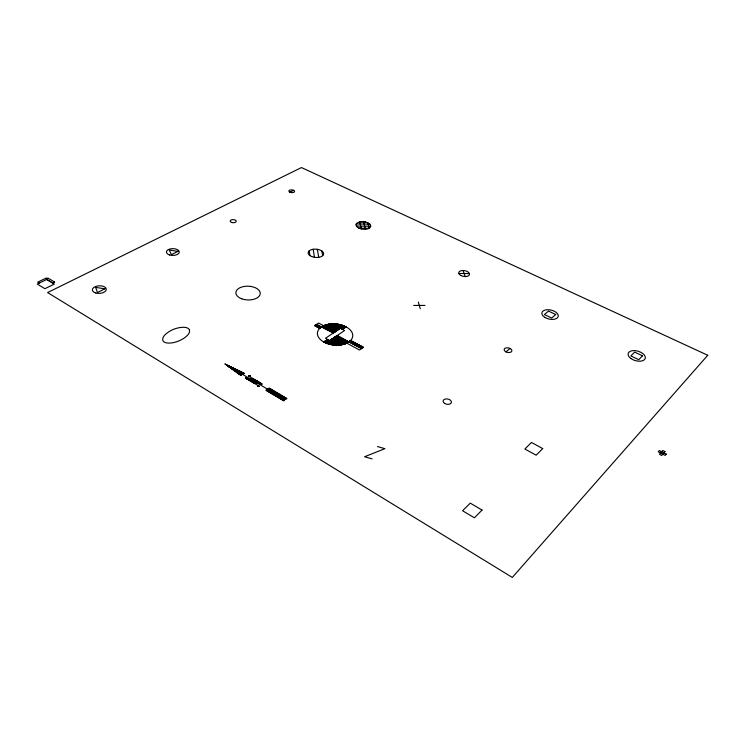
<?xml version="1.0" encoding="UTF-8"?>
<svg xmlns="http://www.w3.org/2000/svg" width="745" height="745" viewBox="0 0 745 745"><rect width="100%" height="100%" fill="white"/><g stroke="black" fill="none" stroke-linecap="round" stroke-linejoin="round"><path stroke-width="1.12" d="M269.327 388.219L286.564 398.659L268.526 388.499L285.754 398.938L268.107 388.499L285.344 398.947L267.911 388.639L285.149 399.087L267.502 388.639L284.73 399.087L267.306 388.778L284.534 399.227L283.864 400.866L266.198 390.38L266.887 388.778L269.327 388.219L286.983 398.649L284.534 399.227L266.915 389.048L284.339 399.367L266.719 389.179L284.367 399.637L266.542 389.579L284.199 400.046L266.365 389.98L283.836 400.596L266.198 390.38M258.822 386.515L258.785 385.985L257.994 386.525L258.571 385.863L257.77 386.394L259.176 386.236M241.901 373.99L241.166 375.536L225.055 364.016L244.332 373.45L241.901 373.99L240.737 375.284L238.81 373.888L241.352 375.145L236.677 372.379L241.333 374.893L234.973 371.122L241.529 374.763L233.064 369.744L241.52 374.502L230.95 368.244L241.715 374.372L228.631 366.624L241.697 374.12L226.527 365.134L241.901 373.99L227.765 365.376L242.097 373.86L230.27 366.605L242.507 373.85L232.561 367.723L242.702 373.72L234.861 368.84L243.112 373.72L237.385 370.079L243.317 373.59L239.694 371.196L244.118 373.32M257.919 385.472L257.668 386.32L257.975 385.491M253.16 382.651L262.361 384.103L248.588 375.964L249.975 375.778L249.817 376.663M662.957 454.254L664.019 452.969M660.443 452.96L661.513 451.675M506.004 351.863L510.036 348.446M329.784 340.623L344.6 330.501L332.149 323.907M323.861 342.02L327.632 339.45M342.467 329.355L346.099 326.887L345.149 326.403M340.335 328.21L325.49 338.277L338.034 345.103M289.88 192.21L293.604 190.301M248.588 375.964L249.808 375.694L249.016 376.216L250.022 375.825L249.23 376.346L250.236 375.946L249.445 376.467L250.069 376.588M413.661 305.431L424.985 305.431M458.78 273.49L469.452 273.545M356.287 223.947L369.809 224.133M356.38 226.042L370.74 226.229M359.053 228.175L369.101 228.315M365.423 222.001L359.667 221.917L361.353 228.948M245.431 378.069L254.594 379.512L261.737 383.982L254.185 379.512L261.104 383.861L253.551 379.391L260.48 383.74L252.928 379.27L260.061 383.74L252.304 379.149L259.437 383.619L251.894 379.158L258.804 383.498L251.261 379.028L258.18 383.377L250.637 378.907L257.761 383.377L248.346 378.553L255.87 383.014L247.722 378.423L255.46 383.014L247.312 378.432L254.837 382.893L246.679 378.311L254.203 382.772L246.055 378.19L253.794 382.772L245.431 378.069L259.223 386.245M377.473 446.562L384.923 448.667L364.584 456.75L372.118 458.883M343.939 325.872L345.978 326.962M342.523 325.351L345.885 327.027M341.964 325.174L345.689 327.167M341.005 324.894L345.596 327.232M340.577 324.783L345.401 327.362M340.167 324.68L345.298 327.428L339.413 324.513M339.059 324.438L345.01 327.623M338.398 324.317L344.916 327.688M338.072 324.261L344.721 327.819M337.466 324.168L344.628 327.884M337.168 324.131L344.432 328.024M336.61 324.066L344.33 328.089M336.33 324.028L344.143 328.219L335.799 323.982M335.548 323.963L343.845 328.415M335.045 323.935L343.752 328.48M334.803 323.917L343.557 328.61M334.561 323.907L343.464 328.685M334.095 323.889L343.361 328.75M333.872 323.889L343.166 328.88M333.415 323.879L343.072 328.945M333.201 323.879L342.877 329.076M332.773 323.889L342.774 329.141M332.559 323.889L342.588 329.271M331.944 323.917L340.167 328.331M331.553 323.935L340.065 328.396M331.357 323.954L339.869 328.526M331.162 323.963L339.776 328.592M330.78 324.001L339.673 328.657M330.594 324.019L339.478 328.796M330.231 324.056L339.385 328.862M330.044 324.075L339.189 328.992M329.69 324.122L339.087 329.057M329.513 324.14L338.891 329.188M329.169 324.196L338.798 329.253M329.001 324.224L338.603 329.392M328.666 324.28L338.5 329.458M328.498 324.308L338.304 329.588M328.331 324.336L338.211 329.653M328.014 324.401L338.109 329.718M327.847 324.429L337.913 329.858M327.539 324.503L337.82 329.923M327.381 324.531L337.625 330.054M327.074 324.606L337.522 330.119M326.925 324.643L337.327 330.249M326.627 324.718L337.234 330.324M326.478 324.764L337.029 330.454M326.338 324.801L336.936 330.519M326.049 324.885L336.833 330.584M325.91 324.922L336.638 330.715M325.63 325.016L336.544 330.789M325.49 325.062L336.349 330.92L325.22 325.146M325.081 325.192L336.051 331.115M324.95 325.239L335.948 331.18M324.69 325.341L335.855 331.255M324.559 325.388L335.66 331.385L324.298 325.49M324.177 325.537L335.362 331.581M323.926 325.649L335.259 331.655M323.805 325.695L335.064 331.786M334.971 331.851L318.637 323.051L314.641 325.677L319.689 328.387M323.442 325.863L334.775 331.981M363.225 347.375L350.56 340.53L363.392 347.254L359.49 350.038L335.297 336.861M323.321 325.919L334.673 332.056M350.485 340.605L363.122 347.44L350.327 340.763M323.088 326.031L334.57 332.121M322.976 326.087L334.375 332.251M350.243 340.838L362.834 347.654M322.753 326.198L334.281 332.317M350.076 340.987L362.74 347.719M322.641 326.263L334.077 332.456M349.992 341.07L362.545 347.859M322.417 326.385L333.983 332.521M349.824 341.219L362.442 347.924M322.306 326.44L333.788 332.652L322.203 326.506M349.731 341.285L362.247 348.064M349.638 341.359L362.154 348.138M321.989 326.627L333.583 332.792M349.461 341.508L362.051 348.204M321.887 326.692L333.387 332.922M349.368 341.573L361.856 348.343M333.285 332.987L316.569 324.41M349.181 341.722L361.763 348.418M349.079 341.787L361.567 348.558M337.178 335.576L361.474 348.623M316.467 324.475L321.281 327.083M337.075 335.641L348.79 341.992M316.374 324.541L321.179 327.148M336.973 335.716L348.688 342.057L336.777 335.846M316.169 324.671L321.086 327.213M316.066 324.736L320.899 327.353M336.675 335.911L348.381 342.262M315.871 324.867L320.806 327.428M336.479 336.051L348.269 342.328M315.768 324.932L320.62 327.567M336.386 336.116L348.055 342.449M315.573 325.062L320.527 327.642M336.181 336.256L347.952 342.514M315.47 325.137L320.35 327.781M336.088 336.321L347.729 342.635M315.368 325.202L320.266 327.856M335.986 336.386L347.617 342.7M315.172 325.332L320.182 327.93M335.79 336.526L347.505 342.765M315.07 325.397L320.015 328.079M335.688 336.591L347.272 342.877M314.874 325.528L319.931 328.154M335.492 336.731L347.161 342.942M314.772 325.593L319.773 328.312M335.39 336.796L346.919 343.054M335.092 337.001L346.676 343.166M334.999 337.066L346.434 343.277M334.794 337.196L346.304 343.333M334.701 337.271L346.053 343.445M334.496 337.401L345.922 343.492M334.403 337.476L345.661 343.594M334.3 337.541L345.531 343.65M334.105 337.671L345.401 343.696M334.002 337.746L345.131 343.799M333.807 337.876L344.991 343.845M333.704 337.951L344.712 343.939M333.602 338.016L344.572 343.985M333.406 338.156L344.432 344.032M333.304 338.221L344.143 344.115M333.108 338.351L343.994 344.162M333.006 338.426L343.696 344.246M332.81 338.556L343.547 344.283M332.708 338.63L343.24 344.367M332.605 338.696L343.082 344.404M332.41 338.835L342.923 344.441M332.307 338.901L342.607 344.516M332.112 339.04L342.449 344.553M332.009 339.105L342.123 344.618M331.907 339.171L341.955 344.656M331.711 339.31L341.787 344.684M331.609 339.375L341.443 344.739M331.413 339.515L341.275 344.777M331.311 339.58L340.921 344.833M331.208 339.655L340.744 344.851M331.013 339.785L340.567 344.879M330.91 339.86L340.195 344.926M330.715 339.99L340.009 344.954M330.612 340.065L339.636 344.991M330.51 340.13L339.441 345.01M330.314 340.269L339.245 345.028M330.212 340.335L338.854 345.056M330.007 340.474L338.649 345.075M329.914 340.54L338.239 345.093M327.455 339.571L337.82 345.112M327.362 339.636L337.392 345.121M327.26 339.711L337.168 345.131M336.945 345.131L327.157 339.776L336.721 345.131M326.953 339.916L336.489 345.131M326.757 340.046L336.256 345.121M326.655 340.12L335.781 345.112M326.459 340.251L335.539 345.103M326.357 340.325L335.036 345.075M326.254 340.39L334.775 345.056M326.049 340.53L334.514 345.037M325.947 340.595L333.974 344.991M325.751 340.735L333.704 344.963M325.649 340.8L333.127 344.898M325.546 340.875L332.829 344.861M325.351 341.005L332.521 344.814M325.248 341.08L331.888 344.721M325.044 341.21L331.553 344.665M330.854 344.525L324.941 341.285L330.482 344.451M324.643 341.489L330.1 344.358M324.541 341.555L329.262 344.153M324.336 341.694L328.806 344.022M324.233 341.759L327.781 343.706M324.131 341.834L327.176 343.501M323.935 341.974L326.459 343.231M225.055 364.016L284.534 399.227M46.702 279.487L54.329 284.096L44.886 288.706L37.25 284.041L47.773 278.956L46.255 278.034L37.706 282.141L39.224 283.072M463.017 270.482L465.225 276.572M418.355 302.097L420.301 308.784M367.825 222.802L369.194 228.259M363.588 221.703L365.441 229.264M356.212 224.105L356.79 226.61M321.84 250.981L322.678 255.703M317.342 249.305L318.72 257.332M313.133 249.258L314.464 257.304M309.175 250.842L309.939 255.628M666.235 454.115L665.183 455.4L658.235 451.815L659.297 450.539L666.235 454.115M664.95 451.591L661.728 455.493L659.502 454.338L662.733 450.455L664.95 451.591M707.75 355.272L512.309 577.44L47.596 292.562L301.455 167.56L707.75 355.272M642.507 355.831L638.744 359.695L630.875 355.933L634.675 352.106L642.507 355.831M482.043 510.074L474.425 517.803L462.571 510.753L470.263 503.136L482.043 510.074M542.714 448.574L536.167 455.204L524.862 449.012L531.455 442.465L542.714 448.574M555.733 314.53L551.645 318.013L544.399 314.548L548.506 311.093L555.733 314.53M104.784 288.799L97.511 292.534L95.677 287.412L104.784 288.799M177.841 251.354L171.425 254.641L169.264 250.059L177.841 251.354M54.608 282.066L52.737 282.979L46.078 278.947L47.95 278.043L54.608 282.066M630.81 358.438A8.865 4.898 16.1 0 0 645.105 358.699A8.865 4.898 16.1 0 0 634.2 350.597A8.865 4.898 16.1 0 0 630.81 358.438M544.921 317.417A8.381 4.591 12.8 0 0 558.219 316.541A8.381 4.591 12.8 0 0 547.081 309.743A8.381 4.591 12.8 0 0 544.921 317.417M505.632 351.659A3.93 2.291 12 0 0 511.862 351.025A3.93 2.291 12 0 0 506.581 347.803A3.93 2.291 12 0 0 505.632 351.659M444.625 403.427A4.209 2.663 10.4 0 0 451.386 402.514A4.209 2.663 10.4 0 0 445.799 398.947A4.209 2.663 10.4 0 0 444.625 403.427M460.727 275.454A5.494 2.943 9.5 0 0 469.499 274.607A5.494 2.943 9.5 0 0 462.124 270.528A5.494 2.943 9.5 0 0 460.727 275.454M324.82 342.514A17.731 10.542 5.2 0 0 352.683 336.544A17.731 10.542 5.2 0 0 327.735 324.457A17.731 10.542 5.2 0 0 324.82 342.514M359.211 228.249A7.385 3.772 6.1 0 0 370.721 226.359A7.385 3.772 6.1 0 0 360.254 221.805A7.385 3.772 6.1 0 0 359.211 228.249M311.708 256.559A7.767 4.144 4.6 0 0 323.637 253.943A7.767 4.144 4.6 0 0 312.323 249.407A7.767 4.144 4.6 0 0 311.708 256.559M241.706 298.801A12.218 6.882 2.1 0 0 260.247 293.539A12.218 6.882 2.1 0 0 242.181 286.899A12.218 6.882 2.1 0 0 241.706 298.801M189.426 330.007A5.439 3.185 -0.7 0 0 184.918 327.372A11.948 7.031 -0.8 0 0 179.945 327.558A21.428 12.702 -0.8 0 0 169.748 331.264A29.269 17.452 -0.7 0 0 165.502 334.347A19.146 11.352 -1 0 0 163.211 337.28A12.05 7.124 -1.2 0 0 162.792 340.279A5.532 3.269 -1.5 0 0 167.336 343.007A12.022 7.077 -1.3 0 0 172.43 342.793A19.044 11.147 -1.3 0 0 177.45 341.471A28.953 16.828 -1.4 0 0 186.93 335.855A18.979 11.091 -1.2 0 0 189.118 332.94A11.92 6.984 -1 0 0 189.426 330.007M290.103 192.303A2.859 1.388 4.1 0 0 294.582 191.54A2.859 1.388 4.1 0 0 290.55 189.928A2.859 1.388 4.1 0 0 290.103 192.303M231.574 222.429A3.036 1.546 2.2 0 0 236.23 221.321A3.036 1.546 2.2 0 0 231.788 219.766A3.036 1.546 2.2 0 0 231.574 222.429M169.553 254.958A6.454 3.408 0.1 0 0 179.294 252.071A6.454 3.408 0.1 0 0 169.674 249.054A6.454 3.408 0.1 0 0 169.553 254.958M95.882 293.027A6.975 3.8 -2.8 0 0 106.284 289.321A6.975 3.8 -2.8 0 0 95.788 286.434A6.975 3.8 -2.8 0 0 95.882 293.027"/></g></svg>
